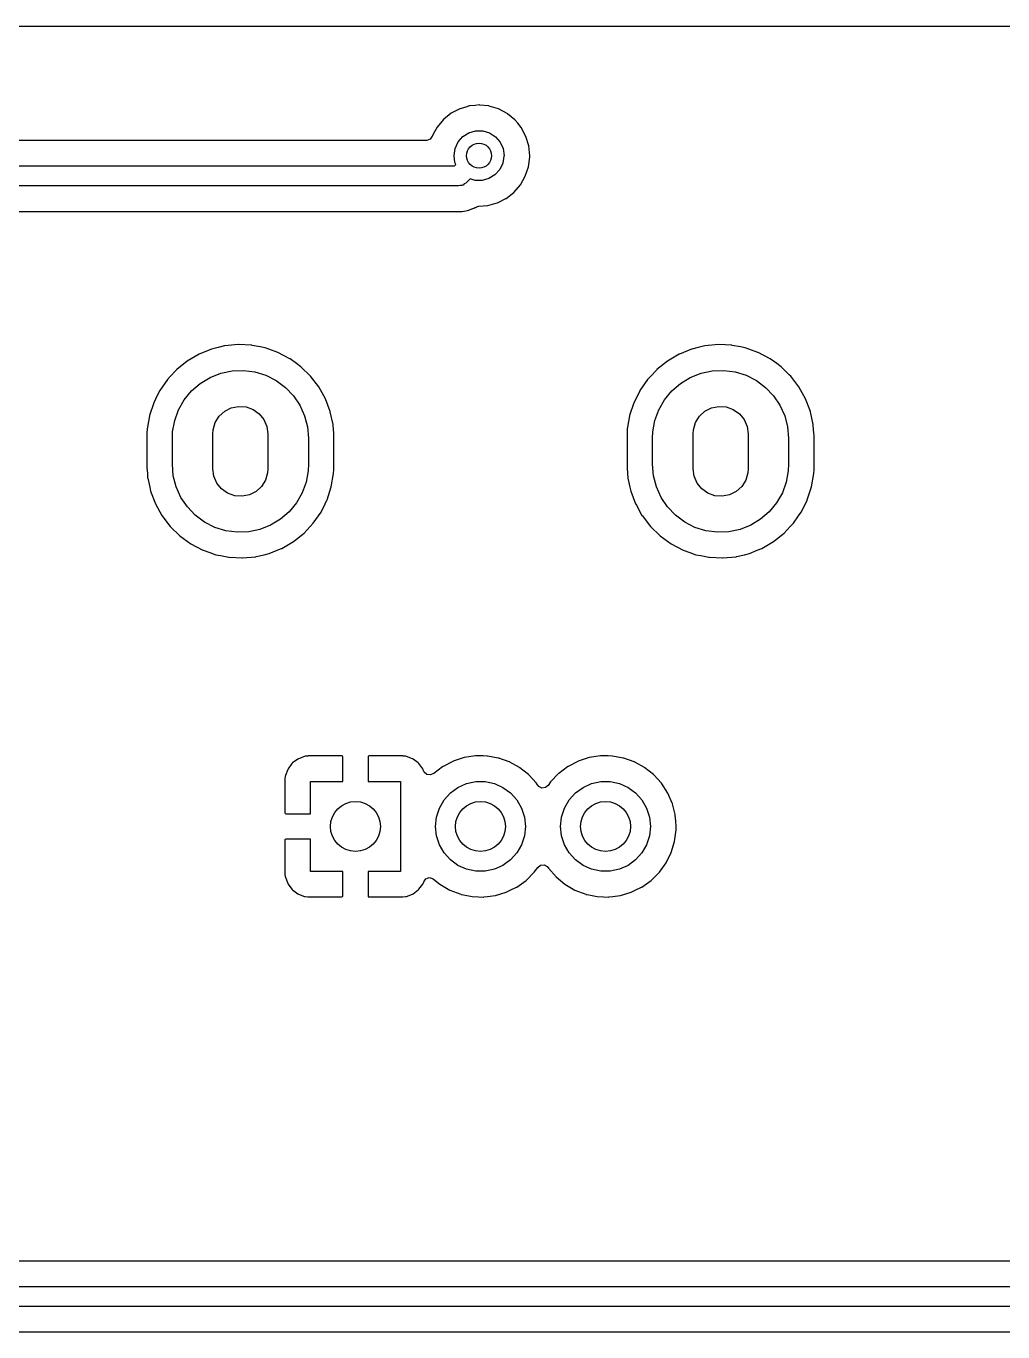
# Model space of a CAD drawing. Extents: x 63 to 234, y -148 to -41.
# Drawn here: x 195.26 to 214.79, y -66.75 to -40.64 of the extents above; entities that cross this region are included whole.
import ezdxf

# ---------------------------------------------------------------- set-up
doc = ezdxf.new("R2010")
doc.units = 0
doc.layers.add('BLACK', color=7, linetype='CONTINUOUS')

msp = doc.modelspace()

# ---------------------------------------------------------------- linework, layer by layer
at = {"layer": 'BLACK', "linetype": 'CONTINUOUS'}
for p, q in [((62.7415, -40.6405), (234.192, -40.6405)), ((203.933, -42.2941), (203.857, -42.3337)), ((203.938, -42.2912), (203.933, -42.2941)), ((203.933, -42.2941), (203.933, -42.2941)), ((204.074, -42.2513), (203.938, -42.2912)), ((204.122, -42.2371), (204.074, -42.2513)), ((204.128, -42.2354), (204.122, -42.2371)), ((204.122, -42.2371), (204.122, -42.2371)), ((204.134, -42.2348), (204.128, -42.2354)), ((204.242, -42.225), (204.134, -42.2348)), ((204.134, -42.2348), (204.134, -42.2348)), ((204.325, -42.2174), (204.242, -42.225)), ((204.331, -42.2181), (204.325, -42.2174)), ((204.515, -42.2375), (204.331, -42.2181)), ((204.331, -42.2181), (204.331, -42.2181)), ((204.521, -42.2381), (204.515, -42.2375)), ((204.515, -42.2375), (204.515, -42.2375)), ((204.71, -42.2966), (204.521, -42.2381)), ((203.609, -42.5068), (203.481, -42.6583)), ((203.763, -42.3828), (203.609, -42.5068)), ((203.857, -42.3337), (203.763, -42.3828)), ((204.884, -42.3907), (204.71, -42.2966)), ((204.889, -42.3946), (204.884, -42.3907)), ((205.032, -42.5128), (204.889, -42.3946)), ((204.889, -42.3946), (204.889, -42.3946)), ((205.037, -42.5167), (205.032, -42.5128)), ((205.041, -42.5215), (205.037, -42.5167)), ((205.091, -42.5837), (205.041, -42.5215)), ((205.041, -42.5215), (205.041, -42.5215)), ((203.404, -42.8001), (203.386, -42.8316)), ((203.478, -42.6637), (203.404, -42.8001)), ((203.481, -42.6583), (203.478, -42.6637)), ((203.478, -42.6637), (203.478, -42.6637)), ((203.994, -42.85), (204.113, -42.7744)), ((204.113, -42.7744), (204.25, -42.7354)), ((204.25, -42.7354), (204.392, -42.7363)), ((204.392, -42.7363), (204.527, -42.7769)), ((204.527, -42.7769), (204.646, -42.854)), ((205.162, -42.67), (205.091, -42.5837)), ((205.255, -42.8446), (205.162, -42.67)), ((203.263, -42.9287), (186.674, -42.9287)), ((203.278, -42.9278), (203.263, -42.9287)), ((203.344, -42.8997), (203.278, -42.9278)), ((203.382, -42.8431), (203.344, -42.8997)), ((203.383, -42.8408), (203.382, -42.8423)), ((203.382, -42.8423), (203.382, -42.8431)), ((203.382, -42.8431), (203.382, -42.8431)), ((203.384, -42.8375), (203.383, -42.8408)), ((203.386, -42.8316), (203.384, -42.8375)), ((203.839, -43.0846), (203.9, -42.9563)), ((203.9, -42.9563), (203.994, -42.85)), ((204.646, -42.854), (204.739, -42.9614)), ((204.739, -42.9614), (204.798, -43.0905)), ((205.312, -43.034), (205.255, -42.8446)), ((205.331, -43.2308), (205.312, -43.034)), ((203.818, -43.2247), (203.839, -43.0846)), ((203.836, -43.3653), (203.818, -43.2247)), ((204.817, -43.243), (204.794, -43.3828)), ((204.798, -43.0905), (204.818, -43.2308)), ((204.818, -43.2308), (204.817, -43.243)), ((205.306, -43.4553), (205.331, -43.2591)), ((205.331, -43.2591), (205.331, -43.2308)), ((132.262, -43.4372), (203.828, -43.4372)), ((203.828, -43.4372), (203.856, -43.4099)), ((203.856, -43.4099), (203.836, -43.3653)), ((204.732, -43.5104), (204.637, -43.6155)), ((204.794, -43.3828), (204.732, -43.5104)), ((205.243, -43.643), (205.306, -43.4553)), ((203.911, -43.8372), (132.442, -43.8372)), ((203.944, -43.8298), (203.911, -43.8372)), ((203.977, -43.8261), (203.944, -43.8298)), ((203.987, -43.82), (203.977, -43.8261)), ((203.998, -43.8174), (203.987, -43.82)), ((204.024, -43.7966), (203.998, -43.8174)), ((204.052, -43.7789), (204.024, -43.7966)), ((204.138, -43.6932), (204.052, -43.7789)), ((204.238, -43.7244), (204.138, -43.6932)), ((204.379, -43.727), (204.238, -43.7244)), ((204.516, -43.6897), (204.379, -43.727)), ((204.637, -43.6155), (204.516, -43.6897)), ((205.016, -43.9647), (205.146, -43.8149)), ((205.146, -43.8149), (205.243, -43.643)), ((204.69, -44.1728), (204.855, -44.0892)), ((204.855, -44.0892), (204.861, -44.0864)), ((204.855, -44.0892), (204.855, -44.0892)), ((204.861, -44.0864), (205.016, -43.9647)), ((132.961, -44.3457), (203.882, -44.3457)), ((203.882, -44.3457), (203.891, -44.346)), ((203.891, -44.346), (203.941, -44.3494)), ((203.941, -44.3494), (203.941, -44.3494)), ((203.941, -44.3494), (203.949, -44.3499)), ((203.949, -44.3499), (203.956, -44.3486)), ((203.956, -44.3486), (203.983, -44.344)), ((203.956, -44.3486), (203.956, -44.3486)), ((203.983, -44.344), (204.012, -44.3389)), ((204.012, -44.3389), (204.018, -44.338)), ((204.018, -44.338), (204.081, -44.3303)), ((204.081, -44.3303), (204.089, -44.3276)), ((204.089, -44.3276), (204.091, -44.327)), ((204.091, -44.327), (204.107, -44.3225)), ((204.107, -44.3225), (204.11, -44.3218)), ((204.11, -44.3218), (204.117, -44.3204)), ((204.117, -44.3204), (204.176, -44.2948)), ((204.176, -44.2948), (204.182, -44.2923)), ((204.182, -44.2923), (204.226, -44.2758)), ((204.226, -44.2758), (204.235, -44.2724)), ((204.235, -44.2724), (204.242, -44.2697)), ((204.235, -44.2724), (204.235, -44.2724)), ((204.242, -44.2697), (204.248, -44.2654)), ((204.248, -44.2654), (204.25, -44.2641)), ((204.25, -44.2641), (204.268, -44.2543)), ((204.268, -44.2543), (204.271, -44.253)), ((204.271, -44.253), (204.312, -44.2427)), ((204.312, -44.2427), (204.487, -44.2293)), ((204.487, -44.2293), (204.494, -44.2288)), ((204.487, -44.2293), (204.487, -44.2293)), ((204.494, -44.2288), (204.684, -44.1756)), ((204.684, -44.1756), (204.69, -44.1728)), ((204.69, -44.1728), (204.69, -44.1728)), ((198.72, -47.201), (198.486, -47.338)), ((198.724, -47.1993), (198.72, -47.201)), ((198.967, -47.1009), (198.724, -47.1993)), ((198.971, -47.0992), (198.967, -47.1009)), ((198.967, -47.1009), (198.967, -47.1009)), ((199.1, -47.0676), (198.971, -47.0992)), ((199.23, -47.0358), (199.1, -47.0676)), ((199.235, -47.0347), (199.23, -47.0358)), ((199.23, -47.0358), (199.23, -47.0358)), ((199.504, -47.009), (199.235, -47.0347)), ((199.509, -47.0092), (199.504, -47.009)), ((199.771, -47.0222), (199.509, -47.0092)), ((199.509, -47.0092), (199.509, -47.0092)), ((199.775, -47.0225), (199.771, -47.0222)), ((199.771, -47.0222), (199.771, -47.0222)), ((199.78, -47.0233), (199.775, -47.0225)), ((199.943, -47.0556), (199.78, -47.0233)), ((199.78, -47.0233), (199.78, -47.0233)), ((200.041, -47.0749), (199.943, -47.0556)), ((200.115, -47.1009), (200.041, -47.0749)), ((200.293, -47.1637), (200.115, -47.1009)), ((200.297, -47.1652), (200.293, -47.1637)), ((200.293, -47.1637), (200.293, -47.1637)), ((200.537, -47.2915), (200.297, -47.1652)), ((208.32, -47.201), (208.086, -47.338)), ((208.324, -47.1993), (208.32, -47.201)), ((208.567, -47.1009), (208.324, -47.1993)), ((208.571, -47.0992), (208.567, -47.1009)), ((208.567, -47.1009), (208.567, -47.1009)), ((208.7, -47.0676), (208.571, -47.0992)), ((208.83, -47.0358), (208.7, -47.0676)), ((208.835, -47.0347), (208.83, -47.0358)), ((208.83, -47.0358), (208.83, -47.0358)), ((209.104, -47.009), (208.835, -47.0347)), ((209.109, -47.0092), (209.104, -47.009)), ((209.371, -47.0222), (209.109, -47.0092)), ((209.109, -47.0092), (209.109, -47.0092)), ((209.375, -47.0225), (209.371, -47.0222)), ((209.371, -47.0222), (209.371, -47.0222)), ((209.38, -47.0233), (209.375, -47.0225)), ((209.543, -47.0556), (209.38, -47.0233)), ((209.38, -47.0233), (209.38, -47.0233)), ((209.641, -47.0749), (209.543, -47.0556)), ((209.715, -47.1009), (209.641, -47.0749)), ((209.893, -47.1637), (209.715, -47.1009)), ((209.897, -47.1652), (209.893, -47.1637)), ((209.893, -47.1637), (209.893, -47.1637)), ((210.137, -47.2915), (209.897, -47.1652)), ((198.271, -47.5107), (198.146, -47.6442)), ((198.274, -47.5074), (198.271, -47.5107)), ((198.486, -47.338), (198.274, -47.5074)), ((200.541, -47.2941), (200.537, -47.2915)), ((200.672, -47.3895), (200.541, -47.2941)), ((200.756, -47.451), (200.672, -47.3895)), ((200.95, -47.6406), (200.756, -47.451)), ((207.871, -47.5107), (207.746, -47.6442)), ((207.874, -47.5074), (207.871, -47.5107)), ((208.086, -47.338), (207.874, -47.5074)), ((210.141, -47.2941), (210.137, -47.2915)), ((210.272, -47.3895), (210.141, -47.2941)), ((210.356, -47.451), (210.272, -47.3895)), ((210.52, -47.6108), (210.356, -47.451)), ((198.089, -47.7055), (197.934, -47.9283)), ((198.146, -47.6442), (198.089, -47.7055)), ((198.746, -47.7831), (198.942, -47.6638)), ((198.942, -47.6638), (199.156, -47.5794)), ((199.156, -47.5794), (199.381, -47.5321)), ((199.381, -47.5321), (199.611, -47.5235)), ((199.611, -47.5235), (199.839, -47.5537)), ((199.839, -47.5537), (200.059, -47.6219)), ((200.059, -47.6219), (200.264, -47.7261)), ((200.264, -47.7261), (200.448, -47.8634)), ((201.115, -47.8561), (200.95, -47.6406)), ((207.689, -47.7055), (207.534, -47.9283)), ((207.746, -47.6442), (207.689, -47.7055)), ((208.346, -47.7831), (208.542, -47.6638)), ((208.542, -47.6638), (208.756, -47.5794)), ((208.756, -47.5794), (208.981, -47.5321)), ((208.981, -47.5321), (209.211, -47.5235)), ((209.211, -47.5235), (209.439, -47.5537)), ((209.439, -47.5537), (209.659, -47.6219)), ((209.659, -47.6219), (209.864, -47.7261)), ((209.864, -47.7261), (210.048, -47.8634)), ((210.55, -47.6406), (210.52, -47.6108)), ((210.715, -47.8561), (210.55, -47.6406)), ((197.932, -47.9324), (197.85, -48.0975)), ((197.934, -47.9283), (197.932, -47.9324)), ((197.932, -47.9324), (197.932, -47.9324)), ((198.426, -48.1117), (198.572, -47.9339)), ((198.572, -47.9339), (198.746, -47.7831)), ((200.448, -47.8634), (200.607, -48.0298)), ((200.607, -48.0298), (200.735, -48.2206)), ((201.246, -48.0932), (201.115, -47.8561)), ((207.532, -47.9324), (207.45, -48.0975)), ((207.534, -47.9283), (207.532, -47.9324)), ((207.532, -47.9324), (207.532, -47.9324)), ((208.026, -48.1117), (208.172, -47.9339)), ((208.172, -47.9339), (208.346, -47.7831)), ((210.048, -47.8634), (210.207, -48.0298)), ((210.207, -48.0298), (210.335, -48.2206)), ((210.846, -48.0932), (210.715, -47.8561)), ((197.814, -48.1711), (197.729, -48.4288)), ((197.85, -48.0975), (197.814, -48.1711)), ((198.312, -48.3115), (198.426, -48.1117)), ((199.233, -48.3404), (199.366, -48.2726)), ((199.366, -48.2726), (199.512, -48.2431)), ((199.512, -48.2431), (199.661, -48.254)), ((199.661, -48.254), (199.802, -48.3046)), ((200.735, -48.2206), (200.83, -48.4303)), ((201.342, -48.3468), (201.246, -48.0932)), ((207.414, -48.1711), (207.329, -48.4288)), ((207.45, -48.0975), (207.414, -48.1711)), ((207.912, -48.3115), (208.026, -48.1117)), ((208.833, -48.3404), (208.966, -48.2726)), ((208.966, -48.2726), (209.112, -48.2431)), ((209.112, -48.2431), (209.261, -48.254)), ((209.261, -48.254), (209.402, -48.3046)), ((210.335, -48.2206), (210.43, -48.4303)), ((210.942, -48.3468), (210.846, -48.0932)), ((197.728, -48.4333), (197.689, -48.6576)), ((197.729, -48.4288), (197.728, -48.4333)), ((197.728, -48.4333), (197.728, -48.4333)), ((198.193, -48.754), (198.234, -48.5277)), ((198.234, -48.5277), (198.312, -48.3115)), ((199.045, -48.5683), (199.123, -48.4414)), ((199.123, -48.4414), (199.233, -48.3404)), ((199.802, -48.3046), (199.924, -48.3911)), ((199.924, -48.3911), (200.017, -48.5071)), ((200.017, -48.5071), (200.077, -48.6441)), ((200.83, -48.4303), (200.888, -48.6529)), ((201.343, -48.3512), (201.342, -48.3468)), ((201.4, -48.6071), (201.343, -48.3512)), ((201.343, -48.3512), (201.343, -48.3512)), ((207.328, -48.4333), (207.289, -48.6576)), ((207.329, -48.4288), (207.328, -48.4333)), ((207.328, -48.4333), (207.328, -48.4333)), ((207.793, -48.754), (207.834, -48.5277)), ((207.834, -48.5277), (207.912, -48.3115)), ((208.645, -48.5683), (208.723, -48.4414)), ((208.723, -48.4414), (208.833, -48.3404)), ((209.402, -48.3046), (209.524, -48.3911)), ((209.524, -48.3911), (209.617, -48.5071)), ((209.617, -48.5071), (209.677, -48.6441)), ((210.43, -48.4303), (210.488, -48.6529)), ((210.943, -48.3512), (210.942, -48.3468)), ((211, -48.6071), (210.943, -48.3512)), ((210.943, -48.3512), (210.943, -48.3512)), ((197.683, -48.6959), (197.678, -48.7816)), ((197.678, -48.7816), (197.678, -49.4709)), ((197.689, -48.6576), (197.683, -48.6959)), ((198.187, -48.882), (198.193, -48.754)), ((198.997, -48.792), (199.003, -48.7117)), ((198.997, -49.492), (198.997, -48.792)), ((199.003, -48.7117), (199.045, -48.5683)), ((200.077, -48.6441), (200.097, -48.792)), ((200.097, -48.792), (200.097, -49.492)), ((200.888, -48.6529), (200.907, -48.882)), ((201.401, -48.6115), (201.4, -48.6071)), ((201.401, -48.6161), (201.401, -48.6115)), ((201.413, -48.7832), (201.401, -48.6161)), ((201.415, -48.8131), (201.413, -48.7832)), ((201.415, -49.5024), (201.415, -48.8131)), ((207.283, -48.6959), (207.278, -48.7816)), ((207.278, -48.7816), (207.278, -49.4709)), ((207.289, -48.6576), (207.283, -48.6959)), ((207.787, -48.882), (207.793, -48.754)), ((208.597, -48.792), (208.603, -48.7117)), ((208.597, -49.492), (208.597, -48.792)), ((208.603, -48.7117), (208.645, -48.5683)), ((209.677, -48.6441), (209.697, -48.792)), ((209.697, -48.792), (209.697, -49.492)), ((210.488, -48.6529), (210.507, -48.882)), ((211.001, -48.6115), (211, -48.6071)), ((211.001, -48.6161), (211.001, -48.6115)), ((211.013, -48.7832), (211.001, -48.6161)), ((211.016, -48.8131), (211.013, -48.7832)), ((211.016, -49.5024), (211.016, -48.8131)), ((198.187, -49.402), (198.187, -48.882)), ((200.907, -48.882), (200.907, -49.402)), ((207.787, -49.402), (207.787, -48.882)), ((210.507, -48.882), (210.507, -49.402)), ((197.678, -49.4709), (197.679, -49.4732)), ((197.679, -49.4732), (197.687, -49.5842)), ((197.679, -49.4732), (197.679, -49.4732)), ((197.687, -49.5842), (197.693, -49.6725)), ((198.206, -49.6311), (198.187, -49.402)), ((199.017, -49.6399), (198.997, -49.492)), ((200.091, -49.5723), (200.049, -49.7157)), ((200.097, -49.492), (200.091, -49.5723)), ((200.901, -49.53), (200.86, -49.7563)), ((200.907, -49.402), (200.901, -49.53)), ((201.365, -49.8552), (201.411, -49.5881)), ((201.411, -49.5881), (201.415, -49.5024)), ((207.278, -49.4709), (207.279, -49.4732)), ((207.279, -49.4732), (207.287, -49.5842)), ((207.279, -49.4732), (207.279, -49.4732)), ((207.287, -49.5842), (207.293, -49.6725)), ((207.806, -49.6311), (207.787, -49.402)), ((208.617, -49.6399), (208.597, -49.492)), ((209.691, -49.5723), (209.649, -49.7157)), ((209.697, -49.492), (209.691, -49.5723)), ((210.501, -49.53), (210.46, -49.7563)), ((210.507, -49.402), (210.501, -49.53)), ((210.965, -49.8552), (211.011, -49.5881)), ((211.011, -49.5881), (211.016, -49.5024)), ((197.693, -49.6725), (197.694, -49.6769)), ((197.694, -49.6769), (197.694, -49.6769)), ((197.694, -49.6769), (197.734, -49.8589)), ((197.734, -49.8589), (197.752, -49.9372)), ((198.264, -49.8537), (198.206, -49.6311)), ((198.359, -50.0634), (198.264, -49.8537)), ((199.077, -49.7769), (199.017, -49.6399)), ((199.17, -49.8929), (199.077, -49.7769)), ((199.971, -49.8426), (199.861, -49.9436)), ((200.049, -49.7157), (199.971, -49.8426)), ((200.86, -49.7563), (200.782, -49.9725)), ((201.28, -50.1129), (201.365, -49.8552)), ((207.293, -49.6725), (207.294, -49.6769)), ((207.294, -49.6769), (207.294, -49.6769)), ((207.294, -49.6769), (207.334, -49.8589)), ((207.334, -49.8589), (207.352, -49.9372)), ((207.864, -49.8537), (207.806, -49.6311)), ((207.959, -50.0634), (207.864, -49.8537)), ((208.677, -49.7769), (208.617, -49.6399)), ((208.77, -49.8929), (208.677, -49.7769)), ((209.571, -49.8426), (209.461, -49.9436)), ((209.649, -49.7157), (209.571, -49.8426)), ((210.46, -49.7563), (210.382, -49.9725)), ((210.88, -50.1129), (210.965, -49.8552)), ((197.752, -49.9372), (197.848, -50.1908)), ((198.487, -50.2542), (198.359, -50.0634)), ((199.292, -49.9794), (199.17, -49.8929)), ((199.433, -50.03), (199.292, -49.9794)), ((199.582, -50.0409), (199.433, -50.03)), ((199.728, -50.0114), (199.582, -50.0409)), ((199.861, -49.9436), (199.728, -50.0114)), ((200.782, -49.9725), (200.668, -50.1723)), ((201.242, -50.1908), (201.278, -50.117)), ((201.278, -50.117), (201.28, -50.1129)), ((201.278, -50.117), (201.278, -50.117)), ((207.352, -49.9372), (207.448, -50.1908)), ((208.087, -50.2542), (207.959, -50.0634)), ((208.892, -49.9794), (208.77, -49.8929)), ((209.033, -50.03), (208.892, -49.9794)), ((209.182, -50.0409), (209.033, -50.03)), ((209.328, -50.0114), (209.182, -50.0409)), ((209.461, -49.9436), (209.328, -50.0114)), ((210.382, -49.9725), (210.268, -50.1723)), ((210.842, -50.1908), (210.878, -50.117)), ((210.878, -50.117), (210.88, -50.1129)), ((210.878, -50.117), (210.878, -50.117)), ((197.848, -50.1908), (197.85, -50.1948)), ((197.85, -50.1948), (197.976, -50.4227)), ((198.646, -50.4206), (198.487, -50.2542)), ((200.522, -50.3501), (200.348, -50.5009)), ((200.668, -50.1723), (200.522, -50.3501)), ((201.005, -50.5785), (201.16, -50.3557)), ((201.16, -50.3557), (201.242, -50.1908)), ((207.448, -50.1908), (207.45, -50.1948)), ((207.45, -50.1948), (207.576, -50.4227)), ((208.246, -50.4206), (208.087, -50.2542)), ((210.122, -50.3501), (209.948, -50.5009)), ((210.268, -50.1723), (210.122, -50.3501)), ((210.707, -50.4311), (210.76, -50.3557)), ((210.76, -50.3557), (210.842, -50.1908)), ((197.976, -50.4227), (197.979, -50.4279)), ((197.979, -50.4279), (198.144, -50.6434)), ((198.144, -50.6434), (198.338, -50.833)), ((198.83, -50.5579), (198.646, -50.4206)), ((199.035, -50.6621), (198.83, -50.5579)), ((200.152, -50.6202), (199.938, -50.7046)), ((200.348, -50.5009), (200.152, -50.6202)), ((200.82, -50.7766), (200.941, -50.6466)), ((200.941, -50.6466), (201.002, -50.5818)), ((201.002, -50.5818), (201.005, -50.5785)), ((201.002, -50.5818), (201.002, -50.5818)), ((207.576, -50.4227), (207.579, -50.4279)), ((207.579, -50.4279), (207.744, -50.6434)), ((207.744, -50.6434), (207.938, -50.833)), ((208.43, -50.5579), (208.246, -50.4206)), ((208.635, -50.6621), (208.43, -50.5579)), ((209.752, -50.6202), (209.538, -50.7046)), ((209.948, -50.5009), (209.752, -50.6202)), ((210.42, -50.7766), (210.541, -50.6466)), ((210.541, -50.6466), (210.602, -50.5818)), ((210.602, -50.5818), (210.605, -50.5785)), ((210.602, -50.5818), (210.602, -50.5818)), ((210.605, -50.5785), (210.707, -50.4311)), ((198.338, -50.833), (198.557, -50.9925)), ((199.255, -50.7303), (199.035, -50.6621)), ((199.483, -50.7605), (199.255, -50.7303)), ((199.713, -50.7519), (199.483, -50.7605)), ((199.938, -50.7046), (199.713, -50.7519)), ((200.608, -50.946), (200.82, -50.7766)), ((207.938, -50.833), (208.157, -50.9925)), ((208.855, -50.7303), (208.635, -50.6621)), ((209.083, -50.7605), (208.855, -50.7303)), ((209.313, -50.7519), (209.083, -50.7605)), ((209.538, -50.7046), (209.313, -50.7519)), ((210.208, -50.946), (210.42, -50.7766)), ((198.557, -50.9925), (198.797, -51.1188)), ((198.797, -51.1188), (198.801, -51.1203)), ((198.801, -51.1203), (198.801, -51.1203)), ((198.801, -51.1203), (198.934, -51.1672)), ((198.934, -51.1672), (199.053, -51.2091)), ((200.123, -51.1848), (200.282, -51.1203)), ((200.282, -51.1203), (200.37, -51.0847)), ((200.37, -51.0847), (200.374, -51.083)), ((200.37, -51.0847), (200.37, -51.0847)), ((200.374, -51.083), (200.608, -50.946)), ((208.157, -50.9925), (208.397, -51.1188)), ((208.397, -51.1188), (208.401, -51.1203)), ((208.401, -51.1203), (208.401, -51.1203)), ((208.401, -51.1203), (208.534, -51.1672)), ((208.534, -51.1672), (208.653, -51.2091)), ((209.723, -51.1848), (209.882, -51.1203)), ((209.882, -51.1203), (209.97, -51.0847)), ((209.97, -51.0847), (209.974, -51.083)), ((209.97, -51.0847), (209.97, -51.0847)), ((209.974, -51.083), (210.208, -50.946)), ((199.053, -51.2091), (199.151, -51.2284)), ((199.151, -51.2284), (199.314, -51.2607)), ((199.314, -51.2607), (199.314, -51.2607)), ((199.314, -51.2607), (199.319, -51.2615)), ((199.319, -51.2615), (199.323, -51.2618)), ((199.323, -51.2618), (199.323, -51.2618)), ((199.323, -51.2618), (199.585, -51.2748)), ((199.585, -51.2748), (199.585, -51.2748)), ((199.585, -51.2748), (199.59, -51.275)), ((199.59, -51.275), (199.859, -51.2493)), ((199.859, -51.2493), (199.864, -51.2482)), ((199.864, -51.2482), (200.024, -51.2091)), ((199.864, -51.2482), (199.864, -51.2482)), ((200.024, -51.2091), (200.123, -51.1848)), ((208.653, -51.2091), (208.751, -51.2284)), ((208.751, -51.2284), (208.914, -51.2607)), ((208.914, -51.2607), (208.914, -51.2607)), ((208.914, -51.2607), (208.919, -51.2615)), ((208.919, -51.2615), (208.923, -51.2618)), ((208.923, -51.2618), (208.923, -51.2618)), ((208.923, -51.2618), (209.185, -51.2748)), ((209.185, -51.2748), (209.185, -51.2748)), ((209.185, -51.2748), (209.19, -51.275)), ((209.19, -51.275), (209.459, -51.2493)), ((209.459, -51.2493), (209.464, -51.2482)), ((209.464, -51.2482), (209.624, -51.2091)), ((209.464, -51.2482), (209.464, -51.2482)), ((209.624, -51.2091), (209.723, -51.1848)), ((200.693, -55.2972), (200.591, -55.3737)), ((200.709, -55.2887), (200.693, -55.2972)), ((200.829, -55.2435), (200.709, -55.2887)), ((200.845, -55.2399), (200.829, -55.2435)), ((200.896, -55.2344), (200.845, -55.2399)), ((200.902, -55.234), (200.896, -55.2344)), ((201.579, -55.234), (200.902, -55.234)), ((201.587, -55.2357), (201.579, -55.234)), ((201.589, -55.2369), (201.587, -55.2357)), ((201.593, -55.2521), (201.589, -55.2369)), ((201.593, -55.742), (201.593, -55.2521)), ((202.103, -55.2399), (202.101, -55.2475)), ((202.101, -55.2475), (202.101, -55.742)), ((202.104, -55.2385), (202.103, -55.2399)), ((202.119, -55.234), (202.104, -55.2385)), ((202.792, -55.234), (202.119, -55.234)), ((202.798, -55.2344), (202.792, -55.234)), ((202.849, -55.2399), (202.798, -55.2344)), ((202.865, -55.2435), (202.849, -55.2399)), ((202.985, -55.2887), (202.865, -55.2435)), ((203.001, -55.2972), (202.985, -55.2887)), ((203.103, -55.3737), (203.001, -55.2972)), ((203.795, -55.3415), (203.598, -55.4437)), ((203.799, -55.3391), (203.795, -55.3415)), ((203.795, -55.3415), (203.795, -55.3415)), ((204.019, -55.2672), (203.799, -55.3391)), ((204.248, -55.2321), (204.019, -55.2672)), ((204.254, -55.2322), (204.248, -55.2321)), ((204.403, -55.234), (204.254, -55.2322)), ((204.254, -55.2322), (204.254, -55.2322)), ((204.48, -55.2349), (204.403, -55.234)), ((204.485, -55.2358), (204.48, -55.2349)), ((204.485, -55.2359), (204.485, -55.2358)), ((204.703, -55.2747), (204.485, -55.2359)), ((204.708, -55.2756), (204.703, -55.2747)), ((204.703, -55.2747), (204.703, -55.2747)), ((204.713, -55.2773), (204.708, -55.2756)), ((204.921, -55.3511), (204.713, -55.2773)), ((204.713, -55.2773), (204.713, -55.2773)), ((206.295, -55.3415), (206.098, -55.4437)), ((206.299, -55.3391), (206.295, -55.3415)), ((206.295, -55.3415), (206.295, -55.3415)), ((206.519, -55.2672), (206.299, -55.3391)), ((206.748, -55.2321), (206.519, -55.2672)), ((206.754, -55.2322), (206.748, -55.2321)), ((206.903, -55.234), (206.754, -55.2322)), ((206.754, -55.2322), (206.754, -55.2322)), ((206.98, -55.2349), (206.903, -55.234)), ((206.985, -55.2358), (206.98, -55.2349)), ((206.985, -55.2359), (206.985, -55.2358)), ((207.203, -55.2747), (206.985, -55.2359)), ((207.208, -55.2756), (207.203, -55.2747)), ((207.203, -55.2747), (207.203, -55.2747)), ((207.213, -55.2773), (207.208, -55.2756)), ((207.421, -55.3511), (207.213, -55.2773)), ((207.213, -55.2773), (207.213, -55.2773)), ((200.494, -55.5039), (200.449, -55.6244)), ((200.502, -55.4884), (200.494, -55.5039)), ((200.579, -55.3863), (200.502, -55.4884)), ((200.591, -55.3737), (200.579, -55.3863)), ((203.115, -55.3863), (203.103, -55.3737)), ((203.192, -55.4884), (203.115, -55.3863)), ((203.2, -55.5039), (203.192, -55.4884)), ((203.211, -55.5322), (203.2, -55.5039)), ((203.224, -55.5574), (203.211, -55.5322)), ((203.278, -55.6032), (203.224, -55.5574)), ((203.348, -55.6125), (203.278, -55.6032)), ((203.408, -55.5843), (203.348, -55.6125)), ((203.409, -55.5851), (203.408, -55.5843)), ((203.413, -55.582), (203.409, -55.5851)), ((203.59, -55.4492), (203.413, -55.582)), ((203.594, -55.4461), (203.59, -55.4492)), ((203.59, -55.4492), (203.59, -55.4492)), ((203.598, -55.4437), (203.594, -55.4461)), ((204.921, -55.3512), (204.921, -55.3511)), ((204.926, -55.3529), (204.921, -55.3512)), ((204.931, -55.3554), (204.926, -55.3529)), ((205.125, -55.4623), (204.931, -55.3554)), ((204.931, -55.3554), (204.931, -55.3554)), ((205.129, -55.4648), (205.125, -55.4623)), ((205.125, -55.4623), (205.125, -55.4623)), ((205.133, -55.468), (205.129, -55.4648)), ((205.307, -55.6052), (205.133, -55.468)), ((205.133, -55.468), (205.133, -55.468)), ((205.311, -55.6084), (205.307, -55.6052)), ((205.307, -55.6052), (205.307, -55.6052)), ((205.467, -55.7797), (205.311, -55.6084)), ((205.909, -55.5851), (205.749, -55.7526)), ((205.913, -55.582), (205.909, -55.5851)), ((206.09, -55.4492), (205.913, -55.582)), ((206.094, -55.4461), (206.09, -55.4492)), ((206.09, -55.4492), (206.09, -55.4492)), ((206.098, -55.4437), (206.094, -55.4461)), ((207.421, -55.3512), (207.421, -55.3511)), ((207.426, -55.3529), (207.421, -55.3512)), ((207.431, -55.3554), (207.426, -55.3529)), ((207.625, -55.4623), (207.431, -55.3554)), ((207.431, -55.3554), (207.431, -55.3554)), ((207.629, -55.4648), (207.625, -55.4623)), ((207.625, -55.4623), (207.625, -55.4623)), ((207.633, -55.468), (207.629, -55.4648)), ((207.807, -55.6052), (207.633, -55.468)), ((207.633, -55.468), (207.633, -55.468)), ((207.811, -55.6084), (207.807, -55.6052)), ((207.807, -55.6052), (207.807, -55.6052)), ((207.967, -55.7797), (207.811, -55.6084)), ((200.445, -55.6396), (200.439, -55.6905)), ((200.439, -55.6905), (200.439, -55.6973)), ((200.439, -55.6973), (200.439, -56.3699)), ((200.449, -55.6244), (200.445, -55.6396)), ((200.947, -56.388), (200.947, -55.742)), ((200.947, -55.742), (201.593, -55.742)), ((202.101, -55.742), (202.747, -55.742)), ((202.747, -55.742), (202.747, -57.542)), ((203.745, -55.9732), (203.897, -55.8626)), ((203.897, -55.8626), (204.069, -55.786)), ((204.069, -55.786), (204.253, -55.7469)), ((204.253, -55.7469), (204.441, -55.7469)), ((204.441, -55.7469), (204.625, -55.786)), ((204.625, -55.786), (204.797, -55.8626)), ((204.797, -55.8626), (204.949, -55.9732)), ((205.47, -55.784), (205.467, -55.7797)), ((205.492, -55.8186), (205.47, -55.784)), ((205.47, -55.784), (205.47, -55.784)), ((205.513, -55.8431), (205.492, -55.8186)), ((205.576, -55.8743), (205.513, -55.8431)), ((205.647, -55.8662), (205.576, -55.8743)), ((205.702, -55.8212), (205.647, -55.8662)), ((205.749, -55.7526), (205.702, -55.8212)), ((206.245, -55.9732), (206.397, -55.8626)), ((206.397, -55.8626), (206.569, -55.786)), ((206.569, -55.786), (206.753, -55.7469)), ((206.753, -55.7469), (206.941, -55.7469)), ((206.941, -55.7469), (207.125, -55.786)), ((207.125, -55.786), (207.297, -55.8626)), ((207.297, -55.8626), (207.449, -55.9732)), ((208.093, -55.9741), (207.967, -55.7797)), ((203.525, -56.2759), (203.619, -56.113)), ((203.619, -56.113), (203.745, -55.9732)), ((204.949, -55.9732), (205.075, -56.113)), ((205.075, -56.113), (205.169, -56.2759)), ((206.025, -56.2759), (206.119, -56.113)), ((206.119, -56.113), (206.245, -55.9732)), ((207.449, -55.9732), (207.575, -56.113)), ((207.575, -56.113), (207.669, -56.2759)), ((208.095, -55.9789), (208.093, -55.9741)), ((208.181, -56.1774), (208.095, -55.9789)), ((208.095, -55.9789), (208.095, -55.9789)), ((200.439, -56.3699), (200.443, -56.3851)), ((200.443, -56.3851), (200.445, -56.3863)), ((200.445, -56.3863), (200.453, -56.388)), ((200.453, -56.388), (200.947, -56.388)), ((203.467, -56.4549), (203.525, -56.2759)), ((205.169, -56.2759), (205.227, -56.4549)), ((205.967, -56.4549), (206.025, -56.2759)), ((207.669, -56.2759), (207.727, -56.4549)), ((208.185, -56.1865), (208.181, -56.1774)), ((208.186, -56.1915), (208.185, -56.1865)), ((208.239, -56.4013), (208.186, -56.1915)), ((208.186, -56.1915), (208.186, -56.1915)), ((203.447, -56.642), (203.467, -56.4549)), ((203.467, -56.8291), (203.447, -56.642)), ((205.227, -56.4549), (205.247, -56.642)), ((205.247, -56.642), (205.227, -56.8291)), ((205.947, -56.642), (205.967, -56.4549)), ((205.967, -56.8291), (205.947, -56.642)), ((207.727, -56.4549), (207.747, -56.642)), ((207.747, -56.642), (207.727, -56.8291)), ((208.241, -56.4112), (208.239, -56.4013)), ((208.242, -56.4163), (208.241, -56.4112)), ((208.252, -56.539), (208.242, -56.4163)), ((208.242, -56.4163), (208.242, -56.4163)), ((208.26, -56.642), (208.252, -56.539)), ((208.259, -56.69), (208.26, -56.6454)), ((208.26, -56.6454), (208.26, -56.642)), ((208.26, -56.6454), (208.26, -56.6454)), ((200.441, -56.9019), (200.439, -56.9095)), ((200.439, -56.9095), (200.439, -57.5867)), ((200.442, -56.9005), (200.441, -56.9019)), ((200.457, -56.896), (200.442, -56.9005)), ((200.947, -56.896), (200.457, -56.896)), ((200.947, -57.542), (200.947, -56.896)), ((203.525, -57.0081), (203.467, -56.8291)), ((205.227, -56.8291), (205.169, -57.0081)), ((206.025, -57.0081), (205.967, -56.8291)), ((207.727, -56.8291), (207.669, -57.0081)), ((208.228, -56.9407), (208.259, -56.711)), ((208.259, -56.711), (208.259, -56.69)), ((203.619, -57.171), (203.525, -57.0081)), ((203.745, -57.3108), (203.619, -57.171)), ((205.075, -57.171), (204.949, -57.3108)), ((205.169, -57.0081), (205.075, -57.171)), ((206.119, -57.171), (206.025, -57.0081)), ((206.245, -57.3108), (206.119, -57.171)), ((207.575, -57.171), (207.449, -57.3108)), ((207.669, -57.0081), (207.575, -57.171)), ((208.094, -57.2974), (208.159, -57.1669)), ((208.159, -57.1669), (208.161, -57.1623)), ((208.159, -57.1669), (208.159, -57.1669)), ((208.161, -57.1623), (208.228, -56.9407)), ((203.897, -57.4214), (203.745, -57.3108)), ((204.069, -57.498), (203.897, -57.4214)), ((204.797, -57.4214), (204.625, -57.498)), ((204.949, -57.3108), (204.797, -57.4214)), ((205.492, -57.4619), (205.548, -57.4182)), ((205.548, -57.4182), (205.619, -57.4118)), ((205.619, -57.4118), (205.682, -57.4446)), ((206.397, -57.4214), (206.245, -57.3108)), ((206.569, -57.498), (206.397, -57.4214)), ((207.297, -57.4214), (207.125, -57.498)), ((207.449, -57.3108), (207.297, -57.4214)), ((207.923, -57.558), (208.058, -57.3699)), ((208.058, -57.3699), (208.094, -57.2974)), ((200.439, -57.5867), (200.439, -57.5935)), ((200.439, -57.5935), (200.445, -57.6444)), ((200.445, -57.6444), (200.449, -57.6596)), ((200.449, -57.6596), (200.494, -57.7801)), ((201.593, -57.542), (200.947, -57.542)), ((201.593, -58.0365), (201.593, -57.542)), ((202.747, -57.542), (202.101, -57.542)), ((202.101, -57.542), (202.101, -58.0319)), ((203.212, -57.7482), (203.255, -57.6914)), ((203.255, -57.6914), (203.321, -57.6667)), ((203.321, -57.6667), (203.391, -57.6819)), ((203.391, -57.6819), (203.411, -57.6954)), ((203.411, -57.6954), (203.536, -57.7997)), ((204.253, -57.5371), (204.069, -57.498)), ((204.441, -57.5371), (204.253, -57.5371)), ((204.625, -57.498), (204.441, -57.5371)), ((205.259, -57.7215), (205.423, -57.558)), ((205.423, -57.558), (205.492, -57.4619)), ((205.682, -57.4446), (205.702, -57.4696)), ((205.702, -57.4696), (205.704, -57.4723)), ((205.704, -57.4723), (205.704, -57.4723)), ((205.704, -57.4723), (205.707, -57.4767)), ((205.707, -57.4767), (205.858, -57.6518)), ((205.858, -57.6518), (206.036, -57.7997)), ((206.753, -57.5371), (206.569, -57.498)), ((206.941, -57.5371), (206.753, -57.5371)), ((207.125, -57.498), (206.941, -57.5371)), ((207.759, -57.7215), (207.923, -57.558)), ((200.494, -57.7801), (200.502, -57.7956)), ((200.502, -57.7956), (200.579, -57.8977)), ((200.579, -57.8977), (200.591, -57.9103)), ((200.591, -57.9103), (200.693, -57.9868)), ((203.001, -57.9868), (203.103, -57.9103)), ((203.103, -57.9103), (203.115, -57.8977)), ((203.115, -57.8977), (203.192, -57.7956)), ((203.192, -57.7956), (203.2, -57.7801)), ((203.2, -57.7801), (203.212, -57.7482)), ((203.536, -57.7997), (203.736, -57.9166)), ((203.736, -57.9166), (203.953, -57.9992)), ((204.646, -58.023), (204.858, -57.9594)), ((204.858, -57.9594), (204.863, -57.9579)), ((204.863, -57.9579), (204.943, -57.9184)), ((204.943, -57.9184), (205.066, -57.8583)), ((205.066, -57.8583), (205.071, -57.856)), ((205.066, -57.8583), (205.066, -57.8583)), ((205.071, -57.856), (205.259, -57.7215)), ((206.036, -57.7997), (206.236, -57.9166)), ((206.236, -57.9166), (206.453, -57.9992)), ((207.146, -58.023), (207.358, -57.9594)), ((207.358, -57.9594), (207.363, -57.9579)), ((207.363, -57.9579), (207.443, -57.9184)), ((207.443, -57.9184), (207.566, -57.8583)), ((207.566, -57.8583), (207.571, -57.856)), ((207.566, -57.8583), (207.566, -57.8583)), ((207.571, -57.856), (207.759, -57.7215)), ((200.693, -57.9868), (200.709, -57.9953)), ((200.709, -57.9953), (200.829, -58.0405)), ((200.829, -58.0405), (200.845, -58.0441)), ((200.845, -58.0441), (200.896, -58.0496)), ((200.896, -58.0496), (200.902, -58.05)), ((200.902, -58.05), (201.575, -58.05)), ((201.575, -58.05), (201.59, -58.0455)), ((201.59, -58.0455), (201.591, -58.0441)), ((201.591, -58.0441), (201.593, -58.0365)), ((202.101, -58.0319), (202.105, -58.0471)), ((202.105, -58.0471), (202.107, -58.0483)), ((202.107, -58.0483), (202.115, -58.05)), ((202.115, -58.05), (202.792, -58.05)), ((202.792, -58.05), (202.798, -58.0496)), ((202.798, -58.0496), (202.849, -58.0441)), ((202.849, -58.0441), (202.865, -58.0405)), ((202.865, -58.0405), (202.985, -57.9953)), ((202.985, -57.9953), (203.001, -57.9868)), ((203.953, -57.9992), (203.958, -58.0002)), ((203.958, -58.0002), (203.958, -58.0002)), ((203.958, -58.0002), (204.011, -58.011)), ((204.011, -58.011), (204.18, -58.0454)), ((204.18, -58.0454), (204.309, -58.0501)), ((204.309, -58.0501), (204.406, -58.0537)), ((204.406, -58.0537), (204.406, -58.0537)), ((204.406, -58.0537), (204.411, -58.0539)), ((204.411, -58.0539), (204.416, -58.0532)), ((204.416, -58.0532), (204.49, -58.0437)), ((204.416, -58.0532), (204.416, -58.0532)), ((204.49, -58.0437), (204.641, -58.0244)), ((204.641, -58.0244), (204.646, -58.023)), ((204.646, -58.023), (204.646, -58.023)), ((206.453, -57.9992), (206.458, -58.0002)), ((206.458, -58.0002), (206.458, -58.0002)), ((206.458, -58.0002), (206.511, -58.011)), ((206.511, -58.011), (206.68, -58.0454)), ((206.68, -58.0454), (206.809, -58.0501)), ((206.809, -58.0501), (206.906, -58.0537)), ((206.906, -58.0537), (206.906, -58.0537)), ((206.906, -58.0537), (206.911, -58.0539)), ((206.911, -58.0539), (206.916, -58.0532)), ((206.916, -58.0532), (206.99, -58.0437)), ((206.916, -58.0532), (206.916, -58.0532)), ((206.99, -58.0437), (207.141, -58.0244)), ((207.141, -58.0244), (207.146, -58.023)), ((207.146, -58.023), (207.146, -58.023)), ((224.996, -65.3315), (188.376, -65.3315)), ((188.057, -65.84), (225.259, -65.84)), ((225.341, -66.24), (188.057, -66.24)), ((188.379, -66.7485), (225.312, -66.7485))]:
    msp.add_line(p, q, dxfattribs=at)
at = {"layer": 'BLACK'}
for centre, radius in [((204.318, -43.2308), 0.25), ((201.847, -56.642), 0.5), ((204.347, -56.642), 0.5), ((206.847, -56.642), 0.5)]:
    msp.add_circle(centre, radius, dxfattribs=at)

doc.saveas('drawing.dxf')
